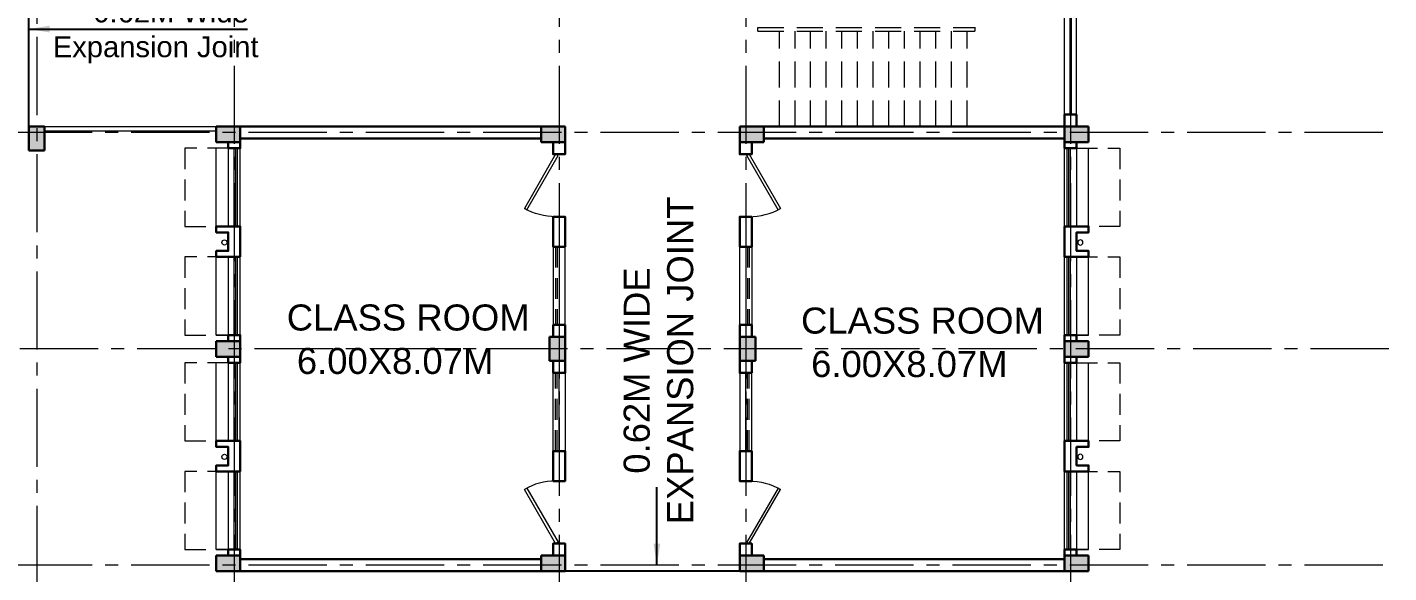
# Model space of a CAD drawing. Extents: x 1465 to 2206, y 779 to 1116.
# Drawn here: x 1938.69 to 1964.8, y 896.11 to 906.57 of the extents above; entities that cross this region are included whole.
import ezdxf

# ---------------------------------------------------------------- set-up
doc = ezdxf.new("R2010")
doc.units = 0
doc.header["$LTSCALE"] = 40
doc.header["$MEASUREMENT"] = 0
for name, pattern in [('CENTER2', [1.125, 0.75, -0.125, 0.125, -0.125]), ('DASHED', [0.75, 0.5, -0.25]), ('DASHED2', [0.375, 0.25, -0.125])]:
    doc.linetypes.add(name, pattern=pattern)
doc.layers.get('0').update_dxf_attribs({"linetype": 'CONTINUOUS'})
for name, color, linetype, lineweight in [('CLL LEV.', 252, 'CONTINUOUS', 18), ('COLUMN', 251, 'CONTINUOUS', 30), ('Door', 54, 'CONTINUOUS', 15), ('FIXTURE', 13, 'CONTINUOUS', 9), ('PROJECTION', 32, 'DASHED', 13), ('Railing', 22, 'CONTINUOUS', 13), ('Stair', 1, 'CONTINUOUS', 15), ('VENTILATOR', 6, 'DASHED', 13), ('Wall', 7, 'CONTINUOUS', 30), ('Window', 150, 'CONTINUOUS', 13), ('window wall', 7, 'CONTINUOUS', 18), ('Window-Wall', 7, 'CONTINUOUS', 13)]:
    doc.layers.add(name, color=color, linetype=linetype, lineweight=lineweight)
for name, color, linetype in [('Dim', 251, 'CONTINUOUS'), ('EXPANSION JOINT', 244, 'CONTINUOUS'), ('GRID', 4, 'CENTER2'), ('Hatch', 251, 'CONTINUOUS'), ('Text', 7, 'CONTINUOUS')]:
    doc.layers.add(name, color=color, linetype=linetype)
doc.styles.add('L120', font='simplex.shx', dxfattribs={"height": 3})
doc.styles.get("Standard").update_dxf_attribs({"font": 'txt.shx', "height": 0.03937})
doc.styles.add('Tabrej.', font='GOTHIC.TTF', dxfattribs={"height": 1})
doc.dimstyles.get("Standard").update_dxf_attribs({"dimtxt": 0.18, "dimasz": 0.18, "dimexe": 0.18, "dimexo": 0.0625, "dimgap": 0.09, "dimtad": 0, "dimtih": 1, "dimtoh": 1, "dimdec": 4, "dimzin": 0, "dimdsep": 46, "dimtxsty": 'Standard', "dimcen": 0.09, "dimadec": 0, "dimazin": 0, "dimtfac": 1, "dimtdec": 4, "dimtofl": 0, "dimtmove": 0, "dimatfit": 3, "dimfxl": 0, "dimtolj": 1, "dimtzin": 0, "dimarcsym": 0})

# ---------------------------------------------------------------- blocks, each defined once
blk = doc.blocks.new('COLUMN 546')
at = {"layer": 'Hatch'}
h = blk.add_hatch(color=0, dxfattribs=at)
h.dxf.hatch_style = 1
h.paths.add_polyline_path([(0, 0), (0.3, 0), (0.3, 0.46), (0, 0.46)])
at = {"layer": 'COLUMN'}
for p, q in [((0.3, 0.46), (0, 0.46)), ((0, 0.46), (0, 0)), ((0.3, 0), (0.3, 0.46)), ((0, 0), (0.3, 0))]:
    blk.add_line(p, q, dxfattribs=at)
blk = doc.blocks.new('VENT 2')
at = {"layer": 'VENTILATOR', "ltscale": 0.02}
for p, q in [((0, 0.182), (1.5, 0.182)), ((0, 0.152), (1.5, 0.152))]:
    blk.add_line(p, q, dxfattribs=at)
at = {"layer": 'Window-Wall'}
for p, q in [((0, 0.23), (1.5, 0.23)), ((0, 0), (0, 0.23)), ((0, 0.115), (1.5, 0.115)), ((1.5, 0), (0, 0)), ((1.5, 0.23), (1.5, 0))]:
    blk.add_line(p, q, dxfattribs=at)
blk = doc.blocks.new('*U14')
for p, q in [((0, 0), (0, -6)), ((40, 0), (40, -6))]:
    blk.add_line(p, q)
blk.add_lwpolyline([(0, 0), (34.64, 20), (35.52, 18.48), (0.87, -1.52)], close=True)
blk.add_arc((0, 0), 40, 0, 30)
blk = doc.blocks.new('DOOR1')
at = {"layer": 'Door', "xscale": 0.0300000000000013, "yscale": 0.0300000000000013, "zscale": 0.0300000000000013}
blk.add_blockref('*U14', (0, 0.18), dxfattribs=at)
blk = doc.blocks.new('class 1')
at = {"layer": 'Wall'}
for points in [[(0.23, 0), (0, 0), (0, -0.23), (0.23, -0.23), (0.23, 0)], [(0.23, -1.43), (0, -1.43), (0, -2.005), (0.23, -2.005), (0.23, -1.43)], [(0.23, -3.505), (0, -3.505), (0, -3.735), (0.23, -3.735), (0.23, -3.505)]]:
    blk.add_lwpolyline(points, dxfattribs=at)
at = {"layer": 'Wall', "rotation": 270}
for name, p in [('DOOR1', (0, -0.23)), ('VENT 2', (0, -2.005))]:
    blk.add_blockref(name, p, dxfattribs=at)
blk = doc.blocks.new('WINDOW 1')
at = {"layer": 'CLL LEV.'}
for p, q in [((0, -0.23), (0, -0.46)), ((1.5, -0.23), (1.5, -0.46)), ((0, -0.46), (1.5, -0.46))]:
    blk.add_line(p, q, dxfattribs=at)
at = {"layer": 'PROJECTION', "ltscale": 0.02}
for p, q in [((0, -1.06), (0, -0.23)), ((1.5, -0.23), (1.5, -1.06)), ((1.5, -1.06), (0, -1.06))]:
    blk.add_line(p, q, dxfattribs=at)
at = {"layer": 'Window'}
for p, q in [((0, -0.051), (1.5, -0.051)), ((0, -0.081), (1.5, -0.081))]:
    blk.add_line(p, q, dxfattribs=at)
at = {"layer": 'Window-Wall'}
for p, q in [((0, 0), (1.5, 0)), ((0, -0.23), (0, 0)), ((1.5, 0), (1.5, -0.23)), ((0, -0.115), (1.5, -0.115)), ((1.5, -0.23), (0, -0.23))]:
    blk.add_line(p, q, dxfattribs=at)
blk = doc.blocks.new('SHAFT2')
at = {"layer": 'FIXTURE'}
blk.add_circle((0.302, 0.307), 0.05, dxfattribs=at)
at = {"layer": 'Wall'}
blk.add_lwpolyline([(0, 0.585), (0.46, 0.585), (0.46, 0.47), (0.23, 0.47), (0.23, 0.115), (0.46, 0.115), (0.46, 0), (0, 0), (0, 0.585)], dxfattribs=at)
blk = doc.blocks.new('GTREY')
at = {"layer": 'GRID', "lineweight": 18, "ltscale": 0.05}
for p, q in [((49.375, 5.343), (49.375, -45.5572)), ((55.605, 5.343), (55.605, -45.5572)), ((59.185, 5.343), (59.185, -45.5572)), ((65.415, 5.343), (65.415, -45.5572)), ((45.587, 3.6467), (45.587, -45.5572)), ((71.4016, -20.69), (-4.1023, -20.69)), ((71.5166, -24.84), (-3.9873, -24.84)), ((71.4016, -28.99), (-2.5941, -28.99))]:
    blk.add_line(p, q, dxfattribs=at)

msp = doc.modelspace()

# ---------------------------------------------------------------- linework, layer by layer
at = {"layer": 'Dim'}
msp.add_line((1956.8608, 906.5714), (1956.8608, 906.5764), dxfattribs=at)
at = {"layer": 'EXPANSION JOINT', "linetype": 'ByBlock', "ltscale": 0.05}
for p, q in [((1938.7178, 904.6664), (1938.7178, 908.4814)), ((1952.3508, 896.1364), (1949.0008, 896.1364))]:
    msp.add_line(p, q, dxfattribs=at)
at = {"layer": 'Railing', "linetype": 'DASHED2', "ltscale": 0.05}
for p, q in [((1952.6954, 906.4964), (1952.6954, 906.5714)), ((1952.6954, 906.5714), (1956.8608, 906.5714)), ((1952.6954, 906.4964), (1956.8608, 906.4964))]:
    msp.add_line(p, q, dxfattribs=at)
at = {"layer": 'Railing', "linetype": 'ByBlock', "ltscale": 0.05}
for p, q in [((1956.8608, 906.5714), (1956.8608, 906.4964)), ((1939.0178, 904.6664), (1942.3108, 904.6664)), ((1939.0178, 904.5864), (1942.3108, 904.5864))]:
    msp.add_line(p, q, dxfattribs=at)
at = {"layer": 'Stair', "linetype": 'DASHED2', "ltscale": 0.05}
for p, q in [((1953.1108, 904.6664), (1953.1108, 906.4964)), ((1953.4108, 904.6664), (1953.4108, 906.4964)), ((1953.7108, 904.6664), (1953.7108, 906.4964)), ((1954.0108, 904.6664), (1954.0108, 906.4964)), ((1954.3108, 904.6664), (1954.3108, 906.4964)), ((1954.6108, 904.6664), (1954.6108, 906.4964)), ((1954.9108, 904.6664), (1954.9108, 906.4964)), ((1955.2108, 904.6664), (1955.2108, 906.4964)), ((1955.5108, 904.6664), (1955.5108, 906.4964)), ((1955.8108, 904.6664), (1955.8108, 906.4964)), ((1956.1108, 904.6664), (1956.1108, 906.4964)), ((1956.4108, 904.6664), (1956.4108, 906.4964)), ((1956.7108, 904.6664), (1956.7108, 906.4964))]:
    msp.add_line(p, q, dxfattribs=at)
at = {"layer": 'Wall'}
for p, q in [((1948.5408, 904.6664), (1942.7708, 904.6664)), ((1952.8108, 904.6664), (1958.5808, 904.6664)), ((1948.5408, 904.4364), (1942.7708, 904.4364)), ((1952.8108, 904.4364), (1958.5808, 904.4364)), ((1948.5408, 896.3664), (1942.7708, 896.3664)), ((1948.5408, 896.1364), (1942.7708, 896.1364)), ((1952.8108, 896.3664), (1958.5808, 896.3664)), ((1952.8108, 896.1364), (1958.5808, 896.1364))]:
    msp.add_line(p, q, dxfattribs=at)
for points in [[(1958.8108, 904.8964), (1958.8108, 904.6664), (1958.5808, 904.6664), (1958.5808, 904.8964), (1958.8108, 904.8964)], [(1942.5408, 904.3664), (1942.5408, 904.2514), (1942.7708, 904.2514), (1942.7708, 904.3664), (1942.5408, 904.3664)], [(1958.8108, 904.3664), (1958.8108, 904.2514), (1958.5808, 904.2514), (1958.5808, 904.3664), (1958.8108, 904.3664)], [(1942.5408, 900.5514), (1942.5408, 900.6664), (1942.7708, 900.6664), (1942.7708, 900.5514), (1942.5408, 900.5514)], [(1942.5408, 900.6664), (1942.5408, 900.5514), (1942.7708, 900.5514), (1942.7708, 900.6664), (1942.5408, 900.6664)], [(1958.8108, 900.5514), (1958.8108, 900.6664), (1958.5808, 900.6664), (1958.5808, 900.5514), (1958.8108, 900.5514)], [(1958.8108, 900.6664), (1958.8108, 900.5514), (1958.5808, 900.5514), (1958.5808, 900.6664), (1958.8108, 900.6664)], [(1942.5408, 900.2514), (1942.5408, 900.1364), (1942.7708, 900.1364), (1942.7708, 900.2514), (1942.5408, 900.2514)], [(1958.8108, 900.2514), (1958.8108, 900.1364), (1958.5808, 900.1364), (1958.5808, 900.2514), (1958.8108, 900.2514)], [(1942.5408, 896.4364), (1942.5408, 896.5514), (1942.7708, 896.5514), (1942.7708, 896.4364), (1942.5408, 896.4364)], [(1942.5408, 896.5514), (1942.5408, 896.4364), (1942.7708, 896.4364), (1942.7708, 896.5514), (1942.5408, 896.5514)], [(1958.8108, 896.4364), (1958.8108, 896.5514), (1958.5808, 896.5514), (1958.5808, 896.4364), (1958.8108, 896.4364)], [(1958.8108, 896.5514), (1958.8108, 896.4364), (1958.5808, 896.4364), (1958.5808, 896.5514), (1958.8108, 896.5514)]]:
    msp.add_lwpolyline(points, dxfattribs=at)
at = {"layer": 'Window', "ltscale": 0.05}
for p, q in [((1958.679, 908.2514), (1958.679, 904.8964)), ((1958.714, 904.8964), (1958.714, 908.2514))]:
    msp.add_line(p, q, dxfattribs=at)
at = {"layer": 'window wall', "ltscale": 0.05}
for p, q in [((1958.5808, 904.8964), (1958.5808, 908.2514)), ((1958.8108, 904.8964), (1958.8108, 908.2514))]:
    msp.add_line(p, q, dxfattribs=at)

# ---------------------------------------------------------------- block references
at = {"linetype": 'ByBlock', "xscale": -1}
msp.add_blockref('class 1', (1949.0008, 904.3664), dxfattribs=at)
at = {"linetype": 'ByBlock'}
msp.add_blockref('class 1', (1952.3508, 904.3664), dxfattribs=at)
at = {"linetype": 'ByBlock', "rotation": 180}
msp.add_blockref('class 1', (1949.0008, 896.4364), dxfattribs=at)
at = {"linetype": 'ByBlock', "xscale": -1, "rotation": 180}
msp.add_blockref('class 1', (1952.3508, 896.4364), dxfattribs=at)
at = {"layer": 'CLL LEV.', "extrusion": (0, 0, -1), "zscale": -1, "rotation": 90}
for p in [(-1942.7708, 902.7514), (-1942.7708, 900.6664), (-1942.7708, 898.6364), (-1942.7708, 896.5514)]:
    msp.add_blockref('WINDOW 1', p, dxfattribs=at)
at = {"layer": 'CLL LEV.', "rotation": 89.99999999999999}
for p in [(1958.5808, 902.7514), (1958.5808, 900.6664), (1958.5808, 898.6364), (1958.5808, 896.5514)]:
    msp.add_blockref('WINDOW 1', p, dxfattribs=at)
at = {"layer": 'GRID'}
msp.add_blockref('GTREY', (1893.2808, 925.2414), dxfattribs=at)
at = {"layer": 'Wall', "color": 7, "extrusion": (0, 0, -1), "xscale": -1, "zscale": -1}
for p, rotation in [((-1939.0178, 904.6664), 180), ((-1952.3508, 904.6664), 90), ((-1958.5808, 904.6664), 90), ((-1958.5808, 900.5514), 90), ((-1952.3508, 896.4364), 90), ((-1958.5808, 896.4364), 90)]:
    msp.add_blockref('COLUMN 546', p, dxfattribs=dict(at, rotation=rotation))
at = {"layer": 'Wall', "color": 7, "extrusion": (0, 0, -1), "zscale": -1, "rotation": 270}
for p in [(-1942.7708, 904.6664), (-1949.0008, 904.6664), (-1942.7708, 900.5514), (-1942.7708, 896.4364), (-1949.0008, 896.4364)]:
    msp.add_blockref('COLUMN 546', p, dxfattribs=at)
at = {"layer": 'Wall', "linetype": 'ByBlock', "rotation": 180}
for p in [(1942.7708, 902.7514), (1942.7708, 898.6364)]:
    msp.add_blockref('SHAFT2', p, dxfattribs=at)
at = {"layer": 'Wall', "linetype": 'ByBlock', "extrusion": (0, 0, -1), "zscale": -1, "rotation": 180}
for p in [(-1958.5808, 902.7514), (-1958.5808, 898.6364)]:
    msp.add_blockref('SHAFT2', p, dxfattribs=at)
at = {"layer": 'Wall', "color": 7, "extrusion": (0, 0, -1), "zscale": -1}
msp.add_blockref('COLUMN 546', (-1949.0008, 900.1714), dxfattribs=at)
at = {"layer": 'Wall', "color": 7, "extrusion": (0, 0, -1), "xscale": -1, "zscale": -1}
msp.add_blockref('COLUMN 546', (-1952.3508, 900.1714), dxfattribs=at)

# ---------------------------------------------------------------- texts
at = {"layer": 'Text', "attachment_point": 1, "style": 'Tabrej.'}
for s, insert, char_height in [('{\\fArial|b0|i0|c0|p34;     0.62M Wide \\PExpansion Joint}', (1939.1777, 907.0656), 0.4), ('{\\fArial|b0|i0|c0|p34;CLASS ROOM\\P 6.00X8.07M}', (1943.6641, 901.2539), 0.5), ('{\\fArial|b0|i0|c0|p34;CLASS ROOM\\P 6.00X8.07M}', (1953.5263, 901.1948), 0.5)]:
    msp.add_mtext_dynamic_manual_height_columns(s, width=19.989683, gutter_width=5, heights=[0], dxfattribs=dict(at, insert=insert, char_height=char_height))
at = {"layer": 'Text', "insert": (1950.1248, 897.0367), "char_height": 0.5, "attachment_point": 1, "rotation": 90, "style": 'Tabrej.'}
msp.add_mtext_dynamic_manual_height_columns('{\\fArial|b0|i0|c0|p34;     0.62M WIDE \\PEXPANSION JOINT}', width=19.989683, gutter_width=5, heights=[0], dxfattribs=at)

# ---------------------------------------------------------------- leaders
at = {"layer": 'Dim'}
for points in [[(1938.7178, 906.538), (1942.9094, 906.538)], [(1950.7617, 896.2635), (1950.7617, 897.7479)]]:
    msp.add_leader(points, dimstyle='Standard', override={"dimscale": 40, "dimasz": 0.01, "dimgap": 0.09, "dimtad": 0, "dimpost": "'", "dimtxsty": 'L120', "dimarcsym": 1}, dxfattribs=at)

doc.saveas('drawing.dxf')
